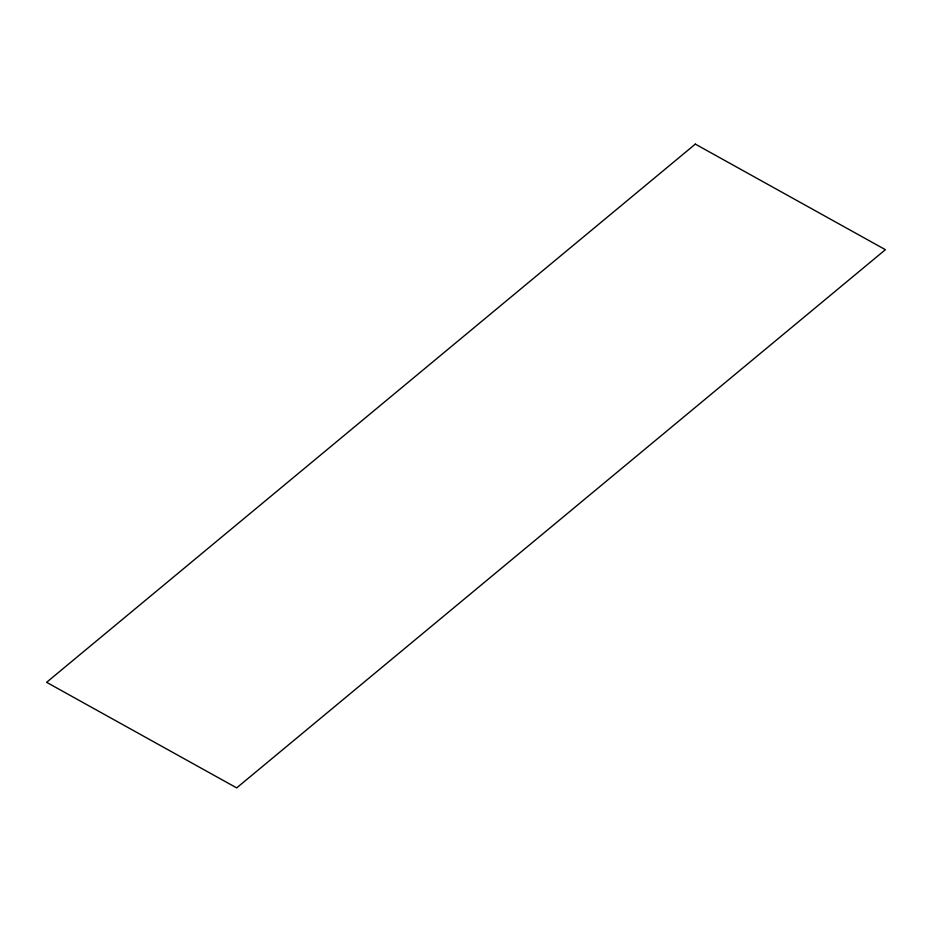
<?xml version="1.0" encoding="UTF-8"?>
<svg xmlns="http://www.w3.org/2000/svg" width="932" height="932" viewBox="0 0 932 932"><rect width="100%" height="100%" fill="white"/><g stroke="black" fill="none" stroke-linecap="round" stroke-linejoin="round"><path stroke-width="1.4" d="M695.33 144.111L46.6 682.317L236.67 787.889L885.4 249.683L695.33 144.111"/></g></svg>
